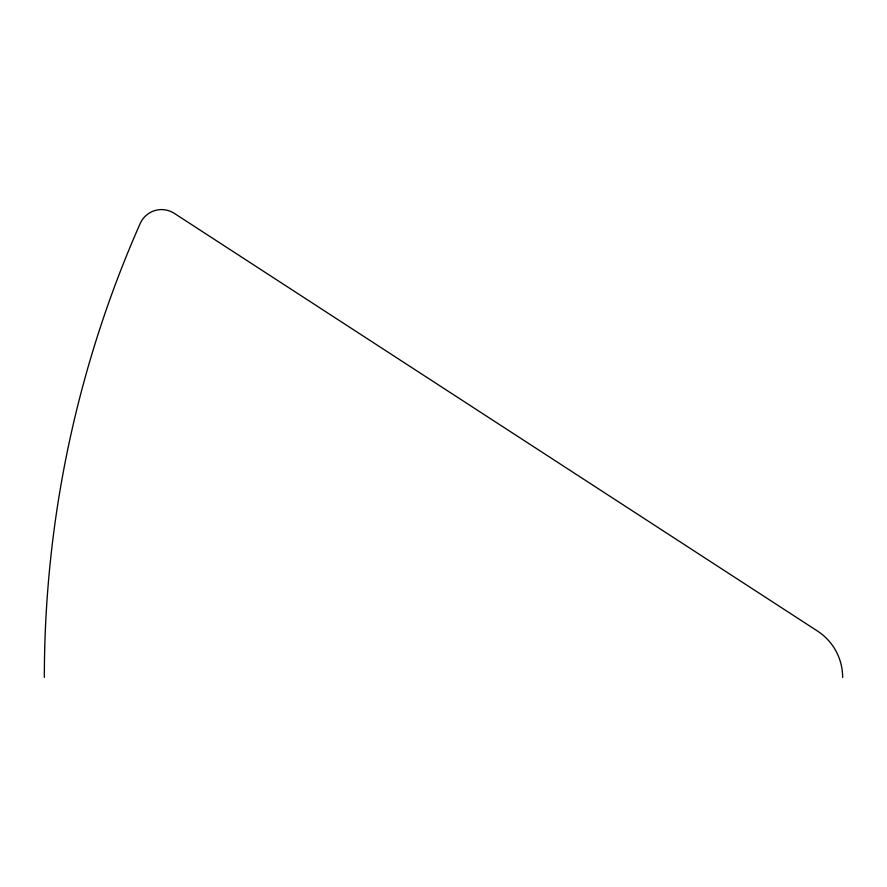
<?xml version="1.0" encoding="UTF-8"?>
<svg xmlns="http://www.w3.org/2000/svg" width="887" height="887" viewBox="0 0 887 887"><rect width="100%" height="100%" fill="white"/><g stroke="black" fill="none" stroke-linecap="round" stroke-linejoin="round"><path stroke-width="1.33" d="M842.65 677.402A55.282 55.282 0 0 0 817.481 631.045L174.318 213.368A23.395 23.395 0 0 0 140.179 223.524A1122.731 1122.731 0 0 0 44.35 677.402"/></g></svg>
